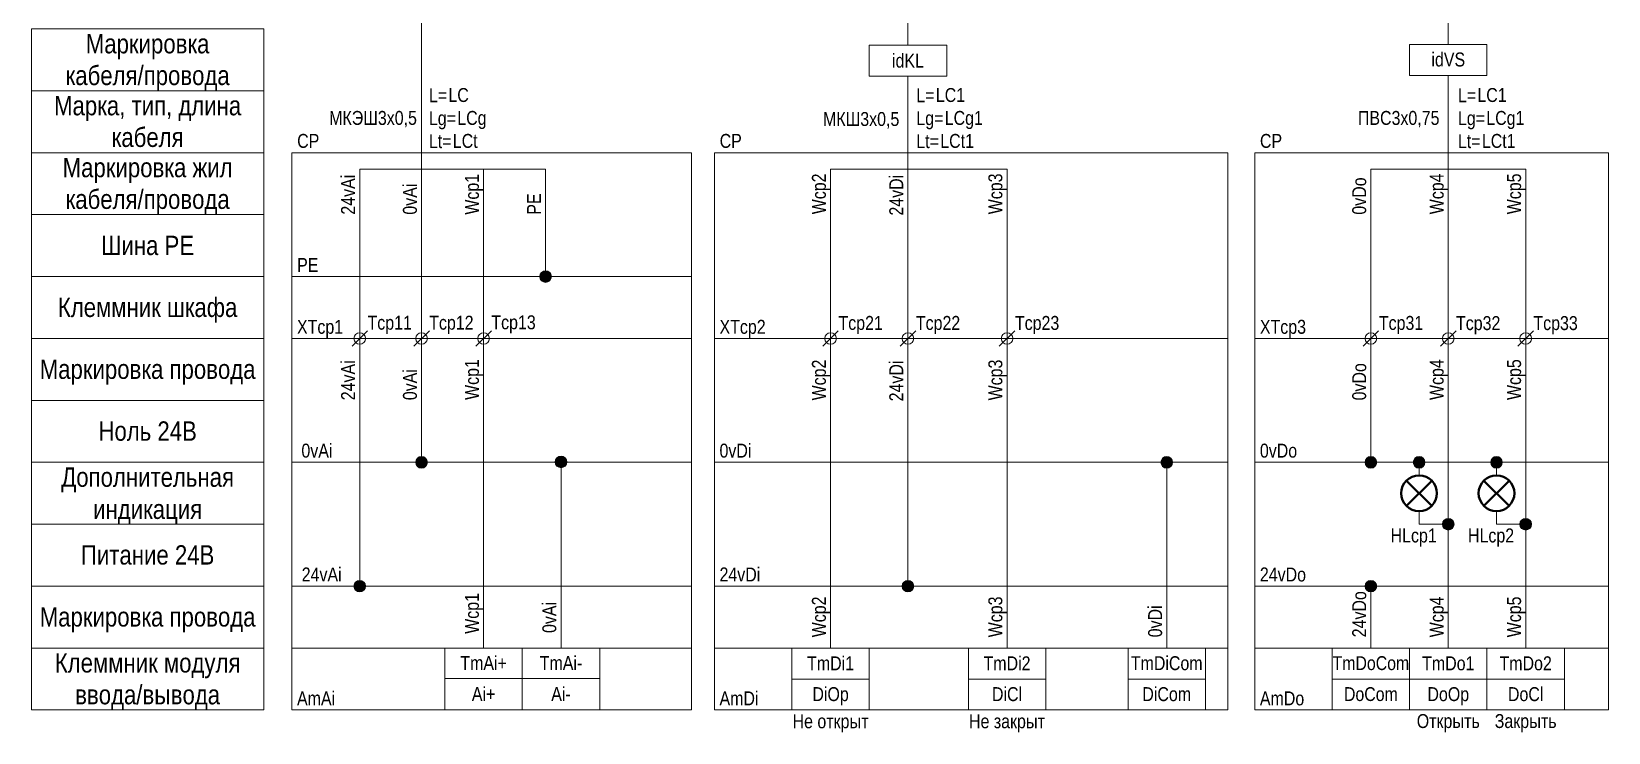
# Model space of a CAD drawing. Header units: millimetres. Extents: x 20 to 403, y -242 to -5.
# Drawn here: x 20 to 223.7, y -242.1 to -151.5 of the extents above; entities that cross this region are included whole.
import ezdxf

# ---------------------------------------------------------------- set-up
doc = ezdxf.new("R2010")
doc.units = ezdxf.units.MM
doc.header["$MEASUREMENT"] = 0
doc.linetypes.add('1_1', pattern=[2000, 1000, -1000])
doc.linetypes.add('4_2_1_2', pattern=[6702.777624, 3527.777672, -1763.888836, 0, -1411.111116])
for name, color, linetype in [('cp_names', 7, 'Continuous'), ('cp_params_ai', 7, 'Continuous'), ('cp_params_di', 7, 'Continuous'), ('cp_params_do', 7, 'Continuous'), ('cp_static_ai', 7, 'Continuous'), ('cp_static_di', 7, 'Continuous'), ('cp_static_do', 7, 'Continuous'), ('id_names', 7, 'Continuous'), ('id_params_ai', 7, 'Continuous'), ('id_params_di', 7, 'Continuous'), ('id_params_do', 7, 'Continuous'), ('id_static_ai', 7, 'Continuous'), ('id_static_di', 7, 'Continuous'), ('id_static_do', 7, 'Continuous')]:
    doc.layers.add(name, color=color, linetype=linetype)
doc.styles.add('СГЕНЕРИР_СТИЛЬ_1', font='')
doc.styles.get('СГЕНЕРИР_СТИЛЬ_1').set_extended_font_data('Arial Narrow')

msp = doc.modelspace()

# ---------------------------------------------------------------- hatches: boundary and pattern name
at = {"linetype": 'Continuous', "lineweight": 0, "true_color": 0x000000}
msp.add_hatch(color=18, dxfattribs=at).paths.add_polyline_path([(85.67, -183.18), (85.73, -183.47), (85.89, -183.71), (86.13, -183.87), (86.42, -183.93), (86.71, -183.87), (86.95, -183.71), (87.11, -183.47), (87.17, -183.18), (87.11, -182.89), (86.95, -182.65), (86.71, -182.49), (86.42, -182.43), (86.13, -182.49), (85.89, -182.65), (85.73, -182.89)])
at = {"layer": 'cp_static_ai', "linetype": 'Continuous', "lineweight": 0, "true_color": 0x000000}
for points in [[(69.64, -207.18), (69.7, -207.47), (69.86, -207.71), (70.11, -207.87), (70.39, -207.93), (70.68, -207.87), (70.92, -207.71), (71.09, -207.47), (71.14, -207.18), (71.09, -206.89), (70.92, -206.65), (70.68, -206.49), (70.39, -206.43), (70.11, -206.49), (69.86, -206.65), (69.7, -206.89)], [(87.66, -207.13), (87.71, -207.42), (87.88, -207.66), (88.12, -207.83), (88.41, -207.88), (88.69, -207.83), (88.94, -207.66), (89.1, -207.42), (89.16, -207.13), (89.1, -206.85), (88.94, -206.6), (88.69, -206.44), (88.41, -206.38), (88.12, -206.44), (87.88, -206.6), (87.71, -206.85)], [(61.65, -223.18), (61.71, -223.47), (61.87, -223.71), (62.12, -223.87), (62.4, -223.93), (62.69, -223.87), (62.93, -223.71), (63.1, -223.47), (63.15, -223.18), (63.1, -222.89), (62.93, -222.65), (62.69, -222.49), (62.4, -222.43), (62.12, -222.49), (61.87, -222.65), (61.71, -222.89)]]:
    msp.add_hatch(color=18, dxfattribs=at).paths.add_polyline_path(points)
at = {"layer": 'cp_static_di', "linetype": 'Continuous', "lineweight": 0, "true_color": 0x000000}
for points in [[(165.92, -207.18), (165.98, -207.47), (166.14, -207.71), (166.39, -207.87), (166.67, -207.93), (166.96, -207.87), (167.21, -207.71), (167.37, -207.47), (167.42, -207.18), (167.37, -206.89), (167.21, -206.65), (166.96, -206.49), (166.67, -206.43), (166.39, -206.49), (166.14, -206.65), (165.98, -206.89)], [(132.49, -223.18), (132.54, -223.47), (132.71, -223.71), (132.95, -223.87), (133.24, -223.93), (133.52, -223.87), (133.77, -223.71), (133.93, -223.47), (133.99, -223.18), (133.93, -222.89), (133.77, -222.65), (133.52, -222.49), (133.24, -222.43), (132.95, -222.49), (132.71, -222.65), (132.54, -222.89)]]:
    msp.add_hatch(color=18, dxfattribs=at).paths.add_polyline_path(points)
at = {"layer": 'cp_static_do', "linetype": 'Continuous', "lineweight": 0, "true_color": 0x000000}
for points in [[(192.3, -207.18), (192.36, -207.47), (192.52, -207.71), (192.76, -207.87), (193.05, -207.93), (193.34, -207.87), (193.58, -207.71), (193.74, -207.47), (193.8, -207.18), (193.74, -206.89), (193.58, -206.65), (193.34, -206.49), (193.05, -206.43), (192.76, -206.49), (192.52, -206.65), (192.36, -206.89)], [(198.53, -207.18), (198.59, -207.47), (198.75, -207.71), (198.99, -207.87), (199.28, -207.93), (199.57, -207.87), (199.81, -207.71), (199.97, -207.47), (200.03, -207.18), (199.97, -206.89), (199.81, -206.65), (199.57, -206.49), (199.28, -206.43), (198.99, -206.49), (198.75, -206.65), (198.59, -206.89)], [(208.53, -207.18), (208.59, -207.47), (208.75, -207.71), (208.99, -207.87), (209.28, -207.93), (209.57, -207.87), (209.81, -207.71), (209.97, -207.47), (210.03, -207.18), (209.97, -206.89), (209.81, -206.65), (209.57, -206.49), (209.28, -206.43), (208.99, -206.49), (208.75, -206.65), (208.59, -206.89)], [(202.3, -215.18), (202.36, -215.47), (202.52, -215.71), (202.76, -215.87), (203.05, -215.93), (203.34, -215.87), (203.58, -215.71), (203.74, -215.47), (203.8, -215.18), (203.74, -214.89), (203.58, -214.65), (203.34, -214.49), (203.05, -214.43), (202.76, -214.49), (202.52, -214.65), (202.36, -214.89)], [(212.3, -215.18), (212.36, -215.47), (212.52, -215.71), (212.76, -215.87), (213.05, -215.93), (213.34, -215.87), (213.58, -215.71), (213.74, -215.47), (213.8, -215.18), (213.74, -214.89), (213.58, -214.65), (213.34, -214.49), (213.05, -214.43), (212.76, -214.49), (212.52, -214.65), (212.36, -214.89)], [(192.3, -223.18), (192.36, -223.47), (192.52, -223.71), (192.76, -223.87), (193.05, -223.93), (193.34, -223.87), (193.58, -223.71), (193.74, -223.47), (193.8, -223.18), (193.74, -222.89), (193.58, -222.65), (193.34, -222.49), (193.05, -222.43), (192.76, -222.49), (192.52, -222.65), (192.36, -222.89)]]:
    msp.add_hatch(color=18, dxfattribs=at).paths.add_polyline_path(points)

# ---------------------------------------------------------------- linework, layer by layer
at = {"color": 7, "linetype": 'Continuous', "lineweight": 15, "ltscale": 100}
msp.add_line((86.42, -169.32), (86.42, -182.43), dxfattribs=at)
msp.add_circle((86.42, -183.18), 0.75, dxfattribs=at)
at = {"layer": 'cp_names', "color": 7, "linetype": 'Continuous', "lineweight": 15, "ltscale": 100}
for points in [[(20, -175.18), (50, -175.18), (50, -167.18), (20, -167.18)], [(20, -183.18), (50, -183.18), (50, -175.18), (20, -175.18)], [(20, -191.18), (50, -191.18), (50, -183.18), (20, -183.18)], [(20, -199.18), (50, -199.18), (50, -191.18), (20, -191.18)], [(20, -207.18), (50, -207.18), (50, -199.18), (20, -199.18)], [(20, -215.18), (50, -215.18), (50, -207.18), (20, -207.18)], [(20, -223.18), (50, -223.18), (50, -215.18), (20, -215.18)], [(20, -231.18), (50, -231.18), (50, -223.18), (20, -223.18)], [(20, -239.18), (50, -239.18), (50, -231.18), (20, -231.18)]]:
    msp.add_lwpolyline(points, close=True, dxfattribs=at)
at = {"layer": 'cp_static_ai', "color": 7, "linetype": '1_1', "lineweight": 15, "ltscale": 100}
for p, q in [((105.28, -167.18), (53.64, -167.18)), ((53.64, -167.18), (53.64, -239.18)), ((105.28, -167.18), (105.28, -239.18))]:
    msp.add_line(p, q, dxfattribs=at)
at = {"layer": 'cp_static_ai', "color": 7, "linetype": 'Continuous', "lineweight": 15, "ltscale": 100}
for p, q in [((62.4, -191.18), (62.4, -169.32)), ((86.42, -169.32), (62.4, -169.32)), ((70.39, -191.18), (70.39, -169.32)), ((78.41, -191.18), (78.41, -169.32)), ((53.64, -183.18), (105.28, -183.18)), ((61.41, -192.18), (63.41, -190.18)), ((69.4, -192.18), (71.4, -190.18)), ((77.41, -192.18), (79.41, -190.18)), ((53.64, -207.18), (105.28, -207.18)), ((53.64, -223.18), (105.28, -223.18)), ((53.64, -231.18), (105.28, -231.18)), ((53.64, -239.18), (105.28, -239.18))]:
    msp.add_line(p, q, dxfattribs=at)
at = {"layer": 'cp_static_ai', "color": 7, "linetype": '4_2_1_2', "lineweight": 15, "ltscale": 100}
msp.add_line((53.64, -191.18), (105.28, -191.18), dxfattribs=at)
at = {"layer": 'cp_static_ai', "color": 7, "linetype": 'Continuous', "lineweight": 15, "ltscale": 100, "flags": 128}
for points in [[(62.4, -222.43), (62.4, -191.28)], [(70.39, -206.43), (70.39, -191.28)], [(88.41, -207.88), (88.41, -231.18)]]:
    msp.add_lwpolyline(points, dxfattribs=at)
at = {"layer": 'cp_static_ai', "color": 7, "linetype": 'Continuous', "lineweight": 15, "ltscale": 100}
msp.add_lwpolyline([(78.41, -231.18), (78.41, -191.18)], dxfattribs=at)
for points in [[(73.41, -231.18), (83.41, -231.18), (83.41, -235.13), (73.41, -235.13)], [(83.41, -231.18), (93.41, -231.18), (93.41, -235.13), (83.41, -235.13)], [(73.41, -235.13), (83.41, -235.13), (83.41, -239.18), (73.41, -239.18)], [(83.41, -235.13), (93.41, -235.13), (93.41, -239.18), (83.41, -239.18)]]:
    msp.add_lwpolyline(points, close=True, dxfattribs=at)
for centre in [(62.4, -191.18), (70.39, -191.18), (78.41, -191.18), (70.39, -207.18), (88.41, -207.13), (62.4, -223.18)]:
    msp.add_circle(centre, 0.75, dxfattribs=at)
at = {"layer": 'cp_static_di', "color": 7, "linetype": '1_1', "lineweight": 15, "ltscale": 100}
for p, q in [((174.56, -167.18), (108.24, -167.18)), ((108.24, -167.18), (108.24, -239.18)), ((174.56, -167.18), (174.56, -239.18))]:
    msp.add_line(p, q, dxfattribs=at)
at = {"layer": 'cp_static_di', "color": 7, "linetype": 'Continuous', "lineweight": 15, "ltscale": 100}
for p, q in [((123.24, -191.18), (123.24, -169.32)), ((123.24, -169.32), (146.04, -169.32)), ((133.24, -169.44), (133.24, -191.18)), ((146.04, -169.32), (146.04, -191.18)), ((122.24, -192.18), (124.24, -190.18)), ((123.24, -191.18), (123.24, -231.18)), ((132.24, -192.18), (134.24, -190.18)), ((133.24, -191.18), (133.24, -222.43)), ((145.04, -192.18), (147.04, -190.18)), ((146.04, -191.18), (146.04, -231.18)), ((108.24, -207.18), (174.56, -207.18)), ((166.67, -207.93), (166.67, -231.18)), ((108.24, -223.18), (174.56, -223.18)), ((108.24, -231.18), (174.56, -231.18)), ((108.24, -239.18), (174.56, -239.18))]:
    msp.add_line(p, q, dxfattribs=at)
at = {"layer": 'cp_static_di', "color": 7, "linetype": '4_2_1_2', "lineweight": 15, "ltscale": 100}
msp.add_line((108.24, -191.18), (174.56, -191.18), dxfattribs=at)
at = {"layer": 'cp_static_di', "color": 7, "linetype": 'Continuous', "lineweight": 15, "ltscale": 100}
for points in [[(118.24, -231.18), (128.24, -231.18), (128.24, -235.18), (118.24, -235.18)], [(141.04, -231.18), (151.04, -231.18), (151.04, -235.18), (141.04, -235.18)], [(161.67, -231.18), (171.67, -231.18), (171.67, -235.18), (161.67, -235.18)], [(118.24, -235.18), (128.24, -235.18), (128.24, -239.18), (118.24, -239.18)], [(141.04, -235.18), (151.04, -235.18), (151.04, -239.18), (141.04, -239.18)], [(161.67, -235.18), (171.67, -235.18), (171.67, -239.18), (161.67, -239.18)]]:
    msp.add_lwpolyline(points, close=True, dxfattribs=at)
for centre in [(123.24, -191.18), (133.24, -191.18), (146.04, -191.18), (166.67, -207.18), (133.24, -223.18)]:
    msp.add_circle(centre, 0.75, dxfattribs=at)
at = {"layer": 'cp_static_do', "color": 7, "linetype": '1_1', "lineweight": 15, "ltscale": 100}
for p, q in [((223.75, -167.18), (178.05, -167.18)), ((178.05, -167.18), (178.05, -239.18)), ((223.75, -167.18), (223.75, -239.18))]:
    msp.add_line(p, q, dxfattribs=at)
at = {"layer": 'cp_static_do', "color": 7, "linetype": 'Continuous', "lineweight": 15, "ltscale": 100}
for p, q in [((193.05, -169.32), (203.05, -169.32)), ((193.05, -191.18), (193.05, -169.32)), ((203.05, -169.32), (203.05, -191.18)), ((213.05, -169.32), (203.05, -169.32)), ((213.05, -169.32), (213.05, -191.18)), ((192.05, -192.18), (194.05, -190.18)), ((193.05, -206.43), (193.05, -191.18)), ((202.05, -192.18), (204.05, -190.18)), ((203.05, -191.18), (203.05, -231.18)), ((212.05, -192.18), (214.05, -190.18)), ((213.05, -191.18), (213.05, -231.18)), ((178.05, -207.18), (223.75, -207.18)), ((199.28, -208.87), (199.28, -207.93)), ((209.28, -208.87), (209.28, -207.93)), ((199.28, -213.49), (199.28, -215.18)), ((209.28, -213.49), (209.28, -215.18)), ((199.28, -215.18), (202.3, -215.18)), ((209.28, -215.18), (212.3, -215.18)), ((178.05, -223.18), (223.75, -223.18)), ((193.05, -223.93), (193.05, -231.18)), ((178.05, -231.18), (223.75, -231.18)), ((178.05, -239.18), (223.75, -239.18))]:
    msp.add_line(p, q, dxfattribs=at)
at = {"layer": 'cp_static_do', "color": 7, "linetype": '4_2_1_2', "lineweight": 15, "ltscale": 100}
msp.add_line((178.05, -191.18), (223.75, -191.18), dxfattribs=at)
at = {"layer": 'cp_static_do', "color": 7, "linetype": 'Continuous', "lineweight": 40, "ltscale": 100}
for p, q in [((200.91, -209.55), (197.65, -212.81)), ((200.91, -212.81), (197.65, -209.55)), ((210.91, -209.55), (207.65, -212.81)), ((210.91, -212.81), (207.65, -209.55))]:
    msp.add_line(p, q, dxfattribs=at)
at = {"layer": 'cp_static_do', "color": 7, "linetype": 'Continuous', "lineweight": 15, "ltscale": 100}
for points in [[(188.05, -231.18), (198.05, -231.18), (198.05, -235.18), (188.05, -235.18)], [(198.05, -231.18), (208.05, -231.18), (208.05, -235.18), (198.05, -235.18)], [(208.05, -231.18), (218.05, -231.18), (218.05, -235.18), (208.05, -235.18)], [(188.05, -235.18), (198.05, -235.18), (198.05, -239.18), (188.05, -239.18)], [(198.05, -235.18), (208.05, -235.18), (208.05, -239.18), (198.05, -239.18)], [(208.05, -235.18), (218.05, -235.18), (218.05, -239.18), (208.05, -239.18)]]:
    msp.add_lwpolyline(points, close=True, dxfattribs=at)
for centre in [(193.05, -191.18), (203.05, -191.18), (213.05, -191.18), (193.05, -207.18), (199.28, -207.18), (209.28, -207.18), (203.05, -215.18), (213.05, -215.18), (193.05, -223.18)]:
    msp.add_circle(centre, 0.75, dxfattribs=at)
at = {"layer": 'cp_static_do', "color": 7, "linetype": 'Continuous', "lineweight": 40, "ltscale": 100}
for centre in [(199.28, -211.18), (209.28, -211.18)]:
    msp.add_circle(centre, 2.31, dxfattribs=at)
at = {"layer": 'id_names', "color": 7, "linetype": 'Continuous', "lineweight": 15, "ltscale": 100}
for points in [[(20, -159.18), (50, -159.18), (50, -151.18), (20, -151.18)], [(20, -167.18), (50, -167.18), (50, -159.18), (20, -159.18)]]:
    msp.add_lwpolyline(points, close=True, dxfattribs=at)
at = {"layer": 'id_static_ai', "color": 7, "linetype": 'Continuous', "lineweight": 15, "ltscale": 100}
msp.add_lwpolyline([(70.41, -49), (70.39, -169.32)], dxfattribs=at)
at = {"layer": 'id_static_di', "color": 7, "linetype": 'Continuous', "lineweight": 15, "ltscale": 100}
for p, q in [((133.24, -153.3), (133.24, -150.1)), ((133.24, -169.44), (133.24, -157.3))]:
    msp.add_line(p, q, dxfattribs=at)
msp.add_lwpolyline([(128.24, -157.3), (138.24, -157.3), (138.24, -153.3), (128.24, -153.3)], close=True, dxfattribs=at)
at = {"layer": 'id_static_do', "color": 7, "linetype": 'Continuous', "lineweight": 15, "ltscale": 100}
for p, q in [((203.05, -153.18), (203.05, -149.98)), ((203.05, -169.32), (203.05, -157.18))]:
    msp.add_line(p, q, dxfattribs=at)
msp.add_lwpolyline([(198.05, -157.18), (208.05, -157.18), (208.05, -153.18), (198.05, -153.18)], close=True, dxfattribs=at)

# ---------------------------------------------------------------- texts
at = {"layer": 'cp_names', "color": 7, "linetype": 'Continuous', "lineweight": 15, "char_height": 2.5, "attachment_point": 2, "style": 'СГЕНЕРИР_СТИЛЬ_1'}
for s, insert, line_spacing_factor in [('\\A1;{\\pqc;\\fArial Narrow|b0|i0|c204|p34;Маркировка жил\\P\\pqc;\\fArial Narrow|b0|i0|c204|p34;кабеля/провода}', (35, -167.84), 0.982786), ('\\A1;{\\pqc;\\fArial Narrow|b0|i0|c204|p34;Дополнительная\\P\\pqc;\\fArial Narrow|b0|i0|c204|p34;индикация}', (35, -207.84), 0.996475), ('\\A1;{\\pqc;\\fArial Narrow|b0|i0|c204|p34;Клеммник модуля\\P\\pqc;\\fArial Narrow|b0|i0|c204|p34;ввода\\fArial Narrow|b0|i0|c204|p34;/вывода}', (35, -231.84), 0.985989)]:
    msp.add_mtext(s, dxfattribs=dict(at, insert=insert, line_spacing_factor=line_spacing_factor))
for s, insert in [('\\A1;{\\pqc;\\fArial Narrow|b0|i0|c204|p34;Шина PE}', (35, -177.9)), ('\\A1;{\\pqc;\\fArial Narrow|b0|i0|c204|p34;Клеммник\\fArial Narrow|b0|i0|c204|p34; шкафа}', (35, -185.9)), ('\\A1;{\\pqc;\\fArial Narrow|b0|i0|c204|p34;Маркировка \\fArial Narrow|b0|i0|c204|p34;провода}', (35, -193.9)), ('\\A1;{\\pqc;\\fArial Narrow|b0|i0|c204|p34;Ноль 24\\fArial Narrow|b0|i0|c204|p34;В}', (35, -201.89)), ('\\A1;{\\pqc;\\fArial Narrow|b0|i0|c204|p34;Питание 2\\fArial Narrow|b0|i0|c204|p34;4\\fArial Narrow|b0|i0|c204|p34;В}', (35, -217.89)), ('\\A1;{\\pqc;\\fArial Narrow|b0|i0|c204|p34;Маркировка \\fArial Narrow|b0|i0|c204|p34;провода}', (35, -225.9))]:
    msp.add_mtext(s, dxfattribs=dict(at, insert=insert))
at = {"layer": 'cp_params_ai', "color": 7, "linetype": 'Continuous', "lineweight": 15, "char_height": 1.8, "style": 'СГЕНЕРИР_СТИЛЬ_1'}
for s, insert, attachment_point in [('\\A1;{\\pqc;\\fArial Narrow|b0|i0|c204|p34;CP}', (55.75, -164.75), 2), ('\\A1;{\\pql;\\fArial Narrow|b0|i0|c204|p34;X\\fArial Narrow|b0|i0|c204|p34;T\\fArial Narrow|b0|i0|c204|p34;cp1}', (54.3, -188.77), 1), ('\\A1;{\\pql;\\fArial Narrow|b0|i0|c204|p34;Tcp11}', (63.41, -188.24), 1), ('\\A1;{\\pql;\\fArial Narrow|b0|i0|c204|p34;T\\fArial Narrow|b0|i0|c204|p34;cp12}', (71.38, -188.24), 1), ('\\A1;{\\pql;\\fArial Narrow|b0|i0|c204|p34;T\\fArial Narrow|b0|i0|c204|p34;cp13}', (79.41, -188.19), 1), ('\\A1;{\\pql;\\fArial Narrow|b0|i0|c204|p34;0v\\fArial Narrow|b0|i0|c204|p34;Ai}', (54.87, -204.77), 1), ('\\A1;{\\pql;\\fArial Narrow|b0|i0|c204|p34;24v\\fArial Narrow|b0|i0|c204|p34;Ai}', (54.91, -220.77), 1), ('\\A1;{\\pqc;\\fArial Narrow|b0|i0|c204|p34;TmAi\\fArial Narrow|b0|i0|c204|p34;+}', (78.41, -232.21), 2), ('\\A1;{\\pqc;\\fArial Narrow|b0|i0|c204|p34;TmAi\\fArial Narrow|b0|i0|c204|p34;-}', (88.41, -232.21), 2), ('\\A1;{\\pqc;\\fArial Narrow|b0|i0|c204|p34;Ai+}', (78.41, -236.21), 2), ('\\A1;{\\pqc;\\fArial Narrow|b0|i0|c204|p34;Ai-}', (88.41, -236.21), 2), ('\\A1;{\\pql;\\fArial Narrow|b0|i0|c204|p34;Am\\fArial Narrow|b0|i0|c204|p34;Ai}', (54.3, -236.78), 1)]:
    msp.add_mtext(s, dxfattribs=dict(at, insert=insert, attachment_point=attachment_point))
at = {"layer": 'cp_params_ai', "color": 7, "linetype": 'Continuous', "lineweight": 15, "char_height": 1.8, "attachment_point": 1, "rotation": 90, "style": 'СГЕНЕРИР_СТИЛЬ_1'}
for s, insert in [('\\A1;{\\pql;\\fArial Narrow|b0|i0|c204|p34;24v\\fArial Narrow|b0|i0|c204|p34;Ai}', (60, -175.18)), ('\\A1;{\\pql;\\fArial Narrow|b0|i0|c204|p34;Wcp1}', (76, -175.18)), ('\\A1;{\\pql;\\fArial Narrow|b0|i0|c204|p34;0v\\fArial Narrow|b0|i0|c204|p34;Ai}', (67.99, -175.18)), ('\\A1;{\\pql;\\fArial Narrow|b0|i0|c204|p34;24v\\fArial Narrow|b0|i0|c204|p34;Ai}', (60, -199.16)), ('\\A1;{\\pql;\\fArial Narrow|b0|i0|c204|p34;0v\\fArial Narrow|b0|i0|c204|p34;Ai}', (67.99, -199.15)), ('\\A1;{\\pql;\\fArial Narrow|b0|i0|c204|p34;Wcp\\fArial Narrow|b0|i0|c204|p34;1}', (76, -199.12)), ('\\A1;{\\pql;\\fArial Narrow|b0|i0|c204|p34;Wcp\\fArial Narrow|b0|i0|c204|p34;1}', (76, -229.34)), ('\\A1;{\\pql;\\fArial Narrow|b0|i0|c204|p34;0v\\fArial Narrow|b0|i0|c204|p34;Ai}', (86, -229.23))]:
    msp.add_mtext(s, dxfattribs=dict(at, insert=insert))
at = {"layer": 'cp_params_di', "color": 7, "linetype": 'Continuous', "lineweight": 15, "char_height": 1.8, "style": 'СГЕНЕРИР_СТИЛЬ_1'}
for s, insert, attachment_point in [('\\A1;{\\pqc;\\fArial Narrow|b0|i0|c204|p34;CP}', (110.34, -164.75), 2), ('\\A1;{\\pql;\\fArial Narrow|b0|i0|c204|p34;X\\fArial Narrow|b0|i0|c204|p34;T\\fArial Narrow|b0|i0|c204|p34;cp2}', (108.89, -188.77), 1), ('\\A1;{\\pql;\\fArial Narrow|b0|i0|c204|p34;T\\fArial Narrow|b0|i0|c204|p34;cp21}', (124.26, -188.27), 1), ('\\A1;{\\pql;\\fArial Narrow|b0|i0|c204|p34;T\\fArial Narrow|b0|i0|c204|p34;cp22}', (134.26, -188.27), 1), ('\\A1;{\\pql;\\fArial Narrow|b0|i0|c204|p34;T\\fArial Narrow|b0|i0|c204|p34;cp23}', (147.06, -188.27), 1), ('\\A1;{\\pql;\\fArial Narrow|b0|i0|c204|p34;0v\\fArial Narrow|b0|i0|c204|p34;Di}', (108.89, -204.77), 1), ('\\A1;{\\pql;\\fArial Narrow|b0|i0|c204|p34;24v\\fArial Narrow|b0|i0|c204|p34;Di}', (108.89, -220.77), 1), ('\\A1;{\\pqc;\\fArial Narrow|b0|i0|c204|p34;Tm\\fArial Narrow|b0|i0|c204|p34;Di\\fArial Narrow|b0|i0|c204|p34;1}', (123.24, -232.25), 2), ('\\A1;{\\pqc;\\fArial Narrow|b0|i0|c204|p34;TmDi2}', (146.04, -232.25), 2), ('\\A1;{\\pqc;\\fArial Narrow|b0|i0|c204|p34;TmDiCom}', (166.67, -232.23), 2), ('\\A1;{\\pqc;\\fArial Narrow|b0|i0|c204|p34;Di\\fArial Narrow|b0|i0|c204|p34;Op}', (123.24, -236.23), 2), ('\\A1;{\\pqc;\\fArial Narrow|b0|i0|c204|p34;DiCl}', (146.04, -236.23), 2), ('\\A1;{\\pql;\\fArial Narrow|b0|i0|c204|p34;Am\\fArial Narrow|b0|i0|c204|p34;Di}', (108.89, -236.78), 1)]:
    msp.add_mtext(s, dxfattribs=dict(at, insert=insert, attachment_point=attachment_point))
at = {"layer": 'cp_params_di', "color": 7, "linetype": 'Continuous', "lineweight": 15, "char_height": 1.8, "attachment_point": 1, "rotation": 90, "style": 'СГЕНЕРИР_СТИЛЬ_1'}
for s, insert in [('\\A1;{\\pql;\\fArial Narrow|b0|i0|c204|p34;Wcp\\fArial Narrow|b0|i0|c204|p34;2}', (120.83, -175.13)), ('\\A1;{\\pql;\\fArial Narrow|b0|i0|c204|p34;24\\fArial Narrow|b0|i0|c204|p34;vDi}', (130.83, -175.3)), ('\\A1;{\\pql;\\fArial Narrow|b0|i0|c204|p34;Wcp\\fArial Narrow|b0|i0|c204|p34;3}', (143.63, -175.13)), ('\\A1;{\\pql;\\fArial Narrow|b0|i0|c204|p34;Wcp\\fArial Narrow|b0|i0|c204|p34;2}', (120.83, -199.18)), ('\\A1;{\\pql;\\fArial Narrow|b0|i0|c204|p34;24\\fArial Narrow|b0|i0|c204|p34;vDi}', (130.83, -199.3)), ('\\A1;{\\pql;\\fArial Narrow|b0|i0|c204|p34;Wcp\\fArial Narrow|b0|i0|c204|p34;3}', (143.63, -199.18)), ('\\A1;{\\pql;\\fArial Narrow|b0|i0|c204|p34;Wcp\\fArial Narrow|b0|i0|c204|p34;2}', (120.83, -229.79)), ('\\A1;{\\pql;\\fArial Narrow|b0|i0|c204|p34;Wcp\\fArial Narrow|b0|i0|c204|p34;3}', (143.63, -229.79)), ('\\A1;{\\pql;\\fArial Narrow|b0|i0|c204|p34;0v\\fArial Narrow|b0|i0|c204|p34;Di}', (164.27, -229.79))]:
    msp.add_mtext(s, dxfattribs=dict(at, insert=insert))
at = {"layer": 'cp_params_do', "color": 7, "linetype": 'Continuous', "lineweight": 15, "style": 'СГЕНЕРИР_СТИЛЬ_1'}
for s, insert, char_height, attachment_point in [('\\A1;{\\pqc;\\fArial Narrow|b0|i0|c204|p34;CP}', (180.15, -164.75), 1.8, 2), ('\\A1;{\\pql;\\fArial Narrow|b0|i0|c204|p34;X\\fArial Narrow|b0|i0|c204|p34;T\\fArial Narrow|b0|i0|c204|p34;cp3}', (178.71, -188.77), 1.8, 1), ('\\A1;{\\pql;\\fArial Narrow|b0|i0|c204|p34;T\\fArial Narrow|b0|i0|c204|p34;cp31}', (194.08, -188.27), 1.8, 1), ('\\A1;{\\pql;\\fArial Narrow|b0|i0|c204|p34;T\\fArial Narrow|b0|i0|c204|p34;cp32}', (204.05, -188.29), 1.8, 1), ('\\A1;{\\pql;\\fArial Narrow|b0|i0|c204|p34;T\\fArial Narrow|b0|i0|c204|p34;cp33}', (214.05, -188.29), 1.8, 1), ('\\A1;{\\pql;\\fArial Narrow|b0|i0|c204|p34;0v\\fArial Narrow|b0|i0|c204|p34;Do}', (178.71, -204.77), 1.8, 1), ('\\A1;{\\pqc;\\fArial Narrow|b0|i0|c204|p34;HL\\fArial Narrow|b0|i0|c204|p34;cp1}', (198.58, -215.73), 1.8, 2), ('\\A1;{\\pqc;\\fArial Narrow|b0|i0|c204|p34;HL\\fArial Narrow|b0|i0|c204|p34;cp2}', (208.58, -215.73), 1.8, 2), ('\\A1;{\\pql;\\fArial Narrow|b0|i0|c204|p34;24v\\fArial Narrow|b0|i0|c204|p34;Do}', (178.71, -220.77), 1.8, 1), ('\\A1;{\\pqc;\\fArial Narrow|b0|i0|c204|p34;Tm\\fArial Narrow|b0|i0|c204|p34;DoCom}', (193.05, -232.23), 1.79, 2), ('\\A1;{\\pqc;\\fArial Narrow|b0|i0|c204|p34;TmDo1}', (203.05, -232.25), 1.8, 2), ('\\A1;{\\pqc;\\fArial Narrow|b0|i0|c204|p34;TmDo2}', (213.05, -232.25), 1.8, 2), ('\\A1;{\\pqc;\\fArial Narrow|b0|i0|c204|p34;Do\\fArial Narrow|b0|i0|c204|p34;Op}', (203.05, -236.23), 1.8, 2), ('\\A1;{\\pqc;\\fArial Narrow|b0|i0|c204|p34;Do\\fArial Narrow|b0|i0|c204|p34;Cl}', (213.05, -236.23), 1.8, 2), ('\\A1;{\\pql;\\fArial Narrow|b0|i0|c204|p34;Am\\fArial Narrow|b0|i0|c204|p34;Do}', (178.71, -236.78), 1.8, 1)]:
    msp.add_mtext(s, dxfattribs=dict(at, insert=insert, char_height=char_height, attachment_point=attachment_point))
at = {"layer": 'cp_params_do', "color": 7, "linetype": 'Continuous', "lineweight": 15, "char_height": 1.8, "attachment_point": 1, "rotation": 90, "style": 'СГЕНЕРИР_СТИЛЬ_1'}
for s, insert in [('\\A1;{\\pql;\\fArial Narrow|b0|i0|c204|p34;0v\\fArial Narrow|b0|i0|c204|p34;Do}', (190.64, -175.18)), ('\\A1;{\\pql;\\fArial Narrow|b0|i0|c204|p34;Wcp\\fArial Narrow|b0|i0|c204|p34;4}', (200.65, -175.13)), ('\\A1;{\\pql;\\fArial Narrow|b0|i0|c204|p34;Wcp\\fArial Narrow|b0|i0|c204|p34;5}', (210.65, -175.13)), ('\\A1;{\\pql;\\fArial Narrow|b0|i0|c204|p34;0v\\fArial Narrow|b0|i0|c204|p34;Do}', (190.64, -199.18)), ('\\A1;{\\pql;\\fArial Narrow|b0|i0|c204|p34;Wcp\\fArial Narrow|b0|i0|c204|p34;4}', (200.65, -199.13)), ('\\A1;{\\pql;\\fArial Narrow|b0|i0|c204|p34;Wcp\\fArial Narrow|b0|i0|c204|p34;5}', (210.65, -199.13)), ('\\A1;{\\pql;\\fArial Narrow|b0|i0|c204|p34;24v\\fArial Narrow|b0|i0|c204|p34;Do}', (190.64, -229.79)), ('\\A1;{\\pql;\\fArial Narrow|b0|i0|c204|p34;Wcp\\fArial Narrow|b0|i0|c204|p34;4}', (200.65, -229.79)), ('\\A1;{\\pql;\\fArial Narrow|b0|i0|c204|p34;Wcp\\fArial Narrow|b0|i0|c204|p34;5}', (210.65, -229.79))]:
    msp.add_mtext(s, dxfattribs=dict(at, insert=insert))
at = {"layer": 'cp_static_ai', "color": 7, "linetype": 'Continuous', "lineweight": 15, "insert": (84.02, -175.18), "char_height": 1.8, "attachment_point": 1, "rotation": 90, "style": 'СГЕНЕРИР_СТИЛЬ_1'}
msp.add_mtext('\\A1;{\\pql;\\fArial Narrow|b0|i0|c204|p34;PE}', dxfattribs=at)
at = {"layer": 'cp_static_ai', "color": 7, "linetype": 'Continuous', "lineweight": 15, "insert": (55.69, -180.78), "char_height": 1.8, "attachment_point": 2, "style": 'СГЕНЕРИР_СТИЛЬ_1'}
msp.add_mtext('\\A1;{\\pqc;\\fArial Narrow|b0|i0|c204|p34;PE}', dxfattribs=at)
at = {"layer": 'cp_static_di', "color": 7, "linetype": 'Continuous', "lineweight": 15, "char_height": 1.8, "attachment_point": 2, "style": 'СГЕНЕРИР_СТИЛЬ_1'}
for s, insert in [('\\A1;{\\pqc;\\fArial Narrow|b0|i0|c204|p34;Di\\fArial Narrow|b0|i0|c204|p34;Com}', (166.67, -236.23)), ('\\A1;{\\pqc;\\fArial Narrow|b0|i0|c204|p34;Не \\fArial Narrow|b0|i0|c204|p34;о\\fArial Narrow|b0|i0|c204|p34;ткрыт}', (123.24, -239.74)), ('\\A1;{\\pqc;\\fArial Narrow|b0|i0|c204|p34;Не з\\fArial Narrow|b0|i0|c204|p34;акрыт}', (146.04, -239.74))]:
    msp.add_mtext(s, dxfattribs=dict(at, insert=insert))
at = {"layer": 'cp_static_do', "color": 7, "linetype": 'Continuous', "lineweight": 15, "attachment_point": 2, "style": 'СГЕНЕРИР_СТИЛЬ_1'}
for s, insert, char_height in [('\\A1;{\\pqc;\\fArial Narrow|b0|i0|c204|p34;DoCom}', (193.05, -236.23), 1.79), ('\\A1;{\\pqc;\\fArial Narrow|b0|i0|c204|p34;Открыть}', (203.05, -239.71), 1.8), ('\\A1;{\\pqc;\\fArial Narrow|b0|i0|c204|p34;Закрыть}', (213.05, -239.71), 1.8)]:
    msp.add_mtext(s, dxfattribs=dict(at, insert=insert, char_height=char_height))
at = {"layer": 'id_names', "color": 7, "linetype": 'Continuous', "lineweight": 15, "char_height": 2.5, "attachment_point": 2, "style": 'СГЕНЕРИР_СТИЛЬ_1'}
for s, insert, line_spacing_factor in [('\\A1;{\\pqc;\\fArial Narrow|b0|i0|c204|p34;Маркировка\\P\\pqc;\\fArial Narrow|b0|i0|c204|p34;кабеля/провода}', (35, -151.84), 0.982786), ('\\A1;{\\pqc;\\fArial Narrow|b0|i0|c204|p34;Марка, тип\\fArial Narrow|b0|i0|c204|p34;, длина\\P\\pqc;\\fArial Narrow|b0|i0|c204|p34;кабеля}', (35, -159.84), 0.98101)]:
    msp.add_mtext(s, dxfattribs=dict(at, insert=insert, line_spacing_factor=line_spacing_factor))
at = {"layer": 'id_params_ai', "color": 7, "linetype": 'Continuous', "lineweight": 15, "char_height": 1.8, "attachment_point": 1, "style": 'СГЕНЕРИР_СТИЛЬ_1'}
for s, insert in [('\\A1;{\\pql;\\fArial Narrow|b0|i0|c204|p34;LC}', (73.86, -158.82)), ('\\A1;{\\pql;\\fArial Narrow|b0|i0|c204|p34;LCg}', (75.01, -161.78)), ('\\A1;{\\pql;\\fArial Narrow|b0|i0|c204|p34;LCt}', (74.43, -164.75))]:
    msp.add_mtext(s, dxfattribs=dict(at, insert=insert))
at = {"layer": 'id_params_di', "color": 7, "linetype": 'Continuous', "lineweight": 15, "char_height": 1.8, "style": 'СГЕНЕРИР_СТИЛЬ_1'}
for s, insert, attachment_point in [('\\A1;{\\pqc;\\fArial Narrow|b0|i0|c204|p34;idKL}', (133.24, -154.38), 2), ('\\A1;{\\pql;\\fArial Narrow|b0|i0|c204|p34;LC\\fArial Narrow|b0|i0|c204|p34;1}', (136.84, -158.82), 1), ('\\A1;{\\pql;\\fArial Narrow|b0|i0|c204|p34;LCg\\fArial Narrow|b0|i0|c204|p34;1}', (137.99, -161.78), 1), ('\\A1;{\\pql;\\fArial Narrow|b0|i0|c204|p34;LCt\\fArial Narrow|b0|i0|c204|p34;1}', (137.41, -164.75), 1)]:
    msp.add_mtext(s, dxfattribs=dict(at, insert=insert, attachment_point=attachment_point))
at = {"layer": 'id_params_do', "color": 7, "linetype": 'Continuous', "lineweight": 15, "char_height": 1.8, "style": 'СГЕНЕРИР_СТИЛЬ_1'}
for s, insert, attachment_point in [('\\A1;{\\pqc;\\fArial Narrow|b0|i0|c204|p34;idVS}', (203.05, -154.23), 2), ('\\A1;{\\pql;\\fArial Narrow|b0|i0|c204|p34;LC\\fArial Narrow|b0|i0|c204|p34;1}', (206.81, -158.82), 1), ('\\A1;{\\pql;\\fArial Narrow|b0|i0|c204|p34;LCg\\fArial Narrow|b0|i0|c204|p34;1}', (207.96, -161.78), 1), ('\\A1;{\\pql;\\fArial Narrow|b0|i0|c204|p34;LCt\\fArial Narrow|b0|i0|c204|p34;1}', (207.39, -164.75), 1)]:
    msp.add_mtext(s, dxfattribs=dict(at, insert=insert, attachment_point=attachment_point))
at = {"layer": 'id_static_ai', "color": 7, "linetype": 'Continuous', "lineweight": 15, "char_height": 1.8, "attachment_point": 1, "style": 'СГЕНЕРИР_СТИЛЬ_1'}
for s, insert in [('\\A1;{\\pql;\\fArial Narrow|b0|i0|c204|p34;L=}', (71.34, -158.85)), ('\\A1;{\\pql;\\fArial Narrow|b0|i0|c204|p34;Lg=}', (71.34, -161.81)), ('\\A1;{\\pql;\\fArial Narrow|b0|i0|c204|p34;Lt=}', (71.34, -164.78))]:
    msp.add_mtext(s, dxfattribs=dict(at, insert=insert))
at = {"layer": 'id_static_ai', "color": 7, "linetype": 'Continuous', "lineweight": 40, "insert": (58.46, -161.78), "char_height": 1.8, "attachment_point": 1, "style": 'СГЕНЕРИР_СТИЛЬ_1'}
msp.add_mtext('\\A1;{\\pql;\\fArial Narrow|b0|i0|c204|p34;МКЭШ\\fArial Narrow|b0|i0|c204|p34;3х0,5}', dxfattribs=at)
at = {"layer": 'id_static_di', "color": 7, "linetype": 'Continuous', "lineweight": 15, "char_height": 1.8, "attachment_point": 1, "style": 'СГЕНЕРИР_СТИЛЬ_1'}
for s, insert in [('\\A1;{\\pql;\\fArial Narrow|b0|i0|c204|p34;L=}', (134.32, -158.85)), ('\\A1;{\\pql;\\fArial Narrow|b0|i0|c204|p34;Lg=}', (134.32, -161.81)), ('\\A1;{\\pql;\\fArial Narrow|b0|i0|c204|p34;Lt=}', (134.32, -164.78))]:
    msp.add_mtext(s, dxfattribs=dict(at, insert=insert))
at = {"layer": 'id_static_di', "color": 7, "linetype": 'Continuous', "lineweight": 40, "insert": (122.27, -161.92), "char_height": 1.8, "attachment_point": 1, "style": 'СГЕНЕРИР_СТИЛЬ_1'}
msp.add_mtext('\\A1;{\\pql;\\fArial Narrow|b0|i0|c204|p34;МКШ3х0,5}', dxfattribs=at)
at = {"layer": 'id_static_do', "color": 7, "linetype": 'Continuous', "lineweight": 15, "char_height": 1.8, "attachment_point": 1, "style": 'СГЕНЕРИР_СТИЛЬ_1'}
for s, insert in [('\\A1;{\\pql;\\fArial Narrow|b0|i0|c204|p34;L=}', (204.3, -158.85)), ('\\A1;{\\pql;\\fArial Narrow|b0|i0|c204|p34;Lg=}', (204.3, -161.81)), ('\\A1;{\\pql;\\fArial Narrow|b0|i0|c204|p34;Lt=}', (204.3, -164.78))]:
    msp.add_mtext(s, dxfattribs=dict(at, insert=insert))
at = {"layer": 'id_static_do', "color": 7, "linetype": 'Continuous', "lineweight": 40, "insert": (191.37, -161.78), "char_height": 1.8, "attachment_point": 1, "style": 'СГЕНЕРИР_СТИЛЬ_1'}
msp.add_mtext('\\A1;{\\pql;\\fArial Narrow|b0|i0|c204|p34;ПВС3\\fArial Narrow|b0|i0|c204|p34;х0,\\fArial Narrow|b0|i0|c204|p34;7\\fArial Narrow|b0|i0|c204|p34;5}', dxfattribs=at)

doc.saveas('drawing.dxf')
